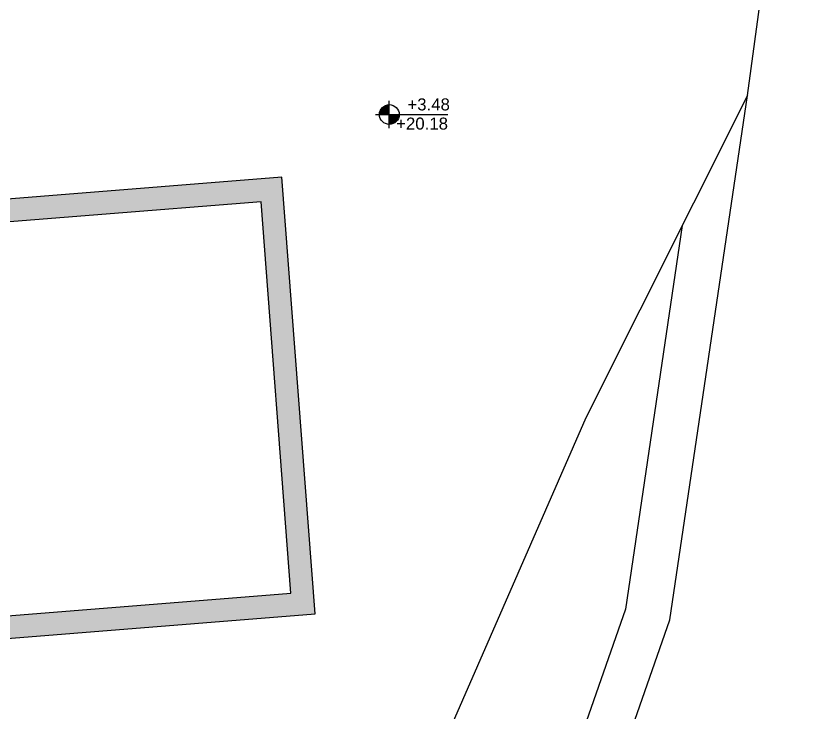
# Model space of a CAD drawing. Header units: millimetres. Extents: x 527230 to 534999, y 4569494 to 4575436.
# Drawn here: x 531412 to 532122, y 4573962 to 4574575 of the extents above; entities that cross this region are included whole.
import ezdxf
from ezdxf.enums import TextEntityAlignment as Align

# ---------------------------------------------------------------- set-up
doc = ezdxf.new("R2010")
doc.units = ezdxf.units.MM
doc.layers.get('0').update_dxf_attribs({"lineweight": 0})
for name, color, linetype in [('HM-S-Betonarme', 3, 'Continuous'), ('HM-X-EtiketKot', 1, 'Continuous'), ('HM-X-TaramaBetonarme', 8, 'Continuous')]:
    doc.layers.add(name, color=color, linetype=linetype)
doc.styles.add('HM-100', font='arial.ttf', dxfattribs={"height": 20})

# ---------------------------------------------------------------- blocks, each defined once
blk = doc.blocks.new('*U21')
for p, q in [((0, -151.2), (0, 151.2)), ((-151.2, 0), (642.6, 0))]:
    blk.add_line(p, q)
at = {"const_width": 108.6}
for points in [[(0, 54.3, 0.414214), (-54.3, 0, 0.414214)], [(0, -54.3, 0.414214), (54.3, 0, 0.414214)]]:
    blk.add_lwpolyline(points, format="xyb", dxfattribs=at)
blk.add_circle((0, 0), 108.6)
at = {"style": 'HM-100'}
for tag, p in [('%%P0.00', (666.3, 45.3)), ('-0.07', (645.5, -165.9))]:
    blk.add_attdef(tag, text='', height=132.3, dxfattribs=at).set_placement(p, align=Align.RIGHT)

msp = doc.modelspace()

# ---------------------------------------------------------------- hatches: boundary and pattern name
at = {"layer": 'HM-X-TaramaBetonarme'}
h = msp.add_hatch(dxfattribs=at)
h.set_pattern_fill('ANSI33', color=256, style=0)
h.set_pattern_definition([(45.00000023, (12999.2995, 0), (-4.490128078, 4.490128043), []), (45.00000023, (13003.7896, 2e-08), (-4.490128078, 4.490128043), [3.175, -1.5875])])
h.paths.add_polyline_path([(531037.08, 4574364.76), (531063.31, 4574020.04), (531653.83, 4574067.2), (531627.61, 4574411.91)], flags=16)
h.paths.add_polyline_path([(531015.63, 4574383.11), (531044.89, 4573998.5), (531675.29, 4574048.84), (531646.03, 4574433.45)])

# ---------------------------------------------------------------- linework, layer by layer
at = {"layer": 'HM-S-Betonarme'}
for points in [[(532055.79, 4574505.57), (532122.13, 4574994.29)], [(532055.79, 4574505.57), (531913.58, 4574221.58), (531685.09, 4573698.7), (531480.03, 4573693.41), (531475.43, 4573647.74), (531342.61, 4573651.91), (531338.27, 4573688.75), (531025.63, 4573683.37), (530804.59, 4573679.79), (530771.49, 4574568.36)], [(531998.41, 4574390.98), (531948.46, 4574053.22), (531885.64, 4573873.27), (531890.32, 4573708.94), (531882.69, 4573622.71), (531798.01, 4573075.55), (531837.49, 4573069.44), (531922.42, 4573617.89), (531930.37, 4573707.74), (531925.83, 4573867.05), (531987.48, 4574043.62), (532055.79, 4574505.57)]]:
    msp.add_lwpolyline(points, dxfattribs=at)
for points in [[(531015.63, 4574383.11), (531044.89, 4573998.5), (531675.29, 4574048.84), (531646.03, 4574433.45)], [(531037.08, 4574364.76), (531063.31, 4574020.04), (531653.83, 4574067.2), (531627.61, 4574411.91)]]:
    msp.add_lwpolyline(points, close=True, dxfattribs=at)

# ---------------------------------------------------------------- block references
at = {"layer": 'HM-X-EtiketKot', "xscale": 0.08000000000000002, "yscale": 0.08000000000000002, "zscale": 0.08000000000000002}
msp.add_blockref('*U21', (531740.52, 4574488.69), dxfattribs=at).add_auto_attribs({'-0.07': '+20.18', '%%P0.00': '+3.48'})

doc.saveas('drawing.dxf')
